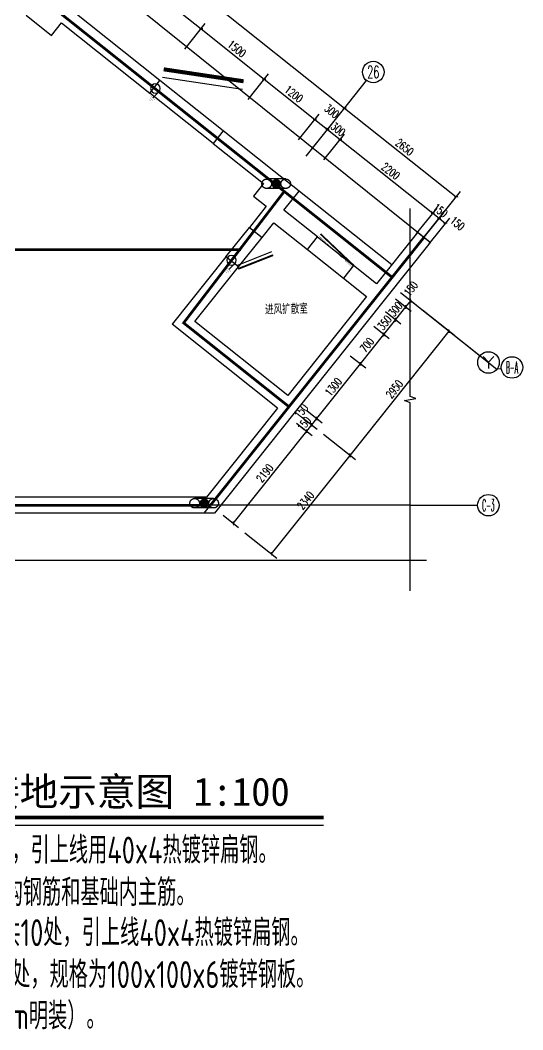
# Model space of a CAD drawing. Extents: x 1680526 to 2359975, y 920307 to 3738831.
# Drawn here: x 1829993 to 1839323, y 949937 to 968698 of the extents above; entities that cross this region are included whole.
import ezdxf
from ezdxf.enums import TextEntityAlignment as Align

# ---------------------------------------------------------------- set-up
doc = ezdxf.new("R2010")
doc.units = 0
doc.header["$LTSCALE"] = 1000
doc.linetypes.add('DASH', pattern=[0.35, 0.25, -0.1])
for name, color, linetype in [('A-COLUMN', 2, 'Continuous'), ('AXIS', 3, 'Continuous'), ('AXIS_TEXT', 7, 'Continuous'), ('C-人防处理文字', 84, 'Continuous'), ('DIM_SYMB', 3, 'Continuous'), ('DOTE', 1, 'Continuous'), ('PUB_DIM', 3, 'Continuous'), ('RF-M', 4, 'Continuous'), ('RF-QT', 5, 'Continuous'), ('TEL_TEXT', 7, 'Continuous'), ('WIRE-接地', 30, 'Ground'), ('桥架', 4, 'DASH')]:
    doc.layers.add(name, color=color, linetype=linetype)
doc.layers.add('RF-WZ', color=110, linetype='Continuous', lineweight=0)
doc.styles.add('8B2_02', font='tssdeng.shx', dxfattribs={"width": 0.7, "bigfont": 'TSSDCHN.shx'})
doc.styles.add('_TCH_AXIS', font='COMPLEX', dxfattribs={"bigfont": 'GBCBIG'})
doc.styles.add('_TCH_DIM_T3', font='SIMPLEX', dxfattribs={"width": 0.705882, "bigfont": 'GBCBIG'})
doc.styles.add('COMPLEX', font='COMPLEX')
doc.styles.add('TG_LINETYPE', font='TSSDENG', dxfattribs={"width": 0.8, "height": 3, "bigfont": 'TSSDCHN'})
doc.styles.add('电气', font='tssdeng.shx', dxfattribs={"width": 0.8, "bigfont": 'tssdchn.shx'})
doc.styles.add('黑体', font='simhei.ttf', dxfattribs={"height": 10})
doc.linetypes.add('Ground', pattern='A,0.75,-0.125,[135,sr.shx,S=0.1,R=0,X=-0.15,Y=0],0.125,-0.125', length=1.125)
doc.linetypes.add('TG_接地', pattern='A,0.75,0,["/",TG_LINETYPE,S=0.05,R=-8.594367,X=-0.1,Y=-0.045],0.65,-0.13,0.13,-0.13', length=2)
doc.dimstyles.new('_TCH_ARCH&&50', dxfattribs={"dimtxt": 148.75, "dimasz": 50, "dimexe": 125, "dimexo": 150, "dimgap": 50, "dimtad": 1, "dimdec": 0, "dimzin": 0, "dimdsep": 46, "dimtxsty": '_TCH_DIM_T3', "dimblk": 'ARCHTICK', "dimcen": 0.09, "dimclrt": 7, "dimazin": 2, "dimtfac": 1, "dimtdec": 0, "dimtix": 1, "dimtmove": 2, "dimatfit": 3, "dimfxl": 0, "dimtolj": 1, "dimtzin": 0, "dimarcsym": 0})

# ---------------------------------------------------------------- blocks, each defined once
blk = doc.blocks.new('321')
at = {"color": 2}
blk.add_line((48, -172), (-62, -62), dxfattribs=at)
blk.add_lwpolyline([(62, 62, 0, 0, 0), (338, 338, 44.1, 0, 0), (456, 456, 0, 0, 0)], format="xyseb", dxfattribs=at)
at = {"color": 2, "const_width": 4.41}
for points in [[(89, -131), (6, -214)], [(100, -170), (45, -224)], [(111, -209), (85, -235)]]:
    blk.add_lwpolyline(points, dxfattribs=at)
at = {"color": 2}
blk.add_circle((0, 0), 88.2, dxfattribs=at)
blk = doc.blocks.new('dzjc')
at = {"layer": '桥架', "color": 2, "ltscale": 3}
for p, q in [((140, 140), (-140, 140)), ((140, 0), (-140, 0)), ((3, 69), (-47, 20))]:
    blk.add_line(p, q, dxfattribs=at)
blk.add_lwpolyline([(28, 94, 0, 0, 0), (246, 313, 35, 0, 0), (340, 406, 0, 0, 0)], format="xyseb", dxfattribs=at)
at = {"layer": '桥架', "color": 2, "ltscale": 3, "const_width": 70}
blk.add_lwpolyline([(-22, 44, 1), (28, 94, 1)], format="xyb", close=True, dxfattribs=at)
at = {"layer": '桥架', "color": 2, "ltscale": 3}
for centre in [(-140, 70), (140, 70)]:
    blk.add_circle(centre, 70, dxfattribs=at)
blk = doc.blocks.new('_ArchTick')
at = {"color": 0, "linetype": 'ByBlock', "const_width": 0.4}
blk.add_lwpolyline([(-0.5, -0.5), (0.5, 0.5)], dxfattribs=at)
blk = doc.blocks.new('*D106')
at = {"layer": 'Defpoints', "color": 0}
for p in [(1835006, 961305), (1835312, 961061), (1833642, 959592)]:
    blk.add_point(p, dxfattribs=at)
at = {"layer": 'PUB_DIM', "color": 0, "lineweight": -2}
for p, q in [((1835124, 961211), (1835410, 960983)), ((1833948, 959348), (1835312, 961061)), ((1833759, 959498), (1834046, 959270))]:
    blk.add_line(p, q, dxfattribs=at)
at = {"layer": 'PUB_DIM', "color": 0, "lineweight": -2, "xscale": 50, "yscale": 50, "zscale": 50}
for p, rotation in [((1835312, 961061), 51.46741297565662), ((1833948, 959348), 231.4674129756566)]:
    blk.add_blockref('_ArchTick', p, dxfattribs=dict(at, rotation=rotation))
at = {"layer": 'PUB_DIM', "color": 7, "insert": (1834533, 960282), "char_height": 148.8, "attachment_point": 5, "rotation": 51.4674, "style": '_TCH_DIM_T3'}
blk.add_mtext('\\A1;2190', dxfattribs=at)
blk = doc.blocks.new('*D107')
at = {"layer": 'Defpoints', "color": 0}
for p in [(1835006, 961305), (1835100, 961422), (1835406, 961178)]:
    blk.add_point(p, dxfattribs=at)
at = {"layer": 'PUB_DIM', "color": 0, "lineweight": -2}
for p, q in [((1835217, 961329), (1835504, 961100)), ((1835124, 961211), (1835410, 960983)), ((1835312, 961061), (1835406, 961178)), ((1835406, 961178), (1835437, 961217)), ((1835312, 961061), (1835281, 961022))]:
    blk.add_line(p, q, dxfattribs=at)
at = {"layer": 'PUB_DIM', "color": 0, "lineweight": -2, "xscale": 50, "yscale": 50, "zscale": 50}
for p, rotation in [((1835312, 961061), 51.46741297566647), ((1835406, 961178), 231.4674129756665)]:
    blk.add_blockref('_ArchTick', p, dxfattribs=dict(at, rotation=rotation))
at = {"layer": 'PUB_DIM', "color": 7, "insert": (1835262, 961197), "char_height": 148.8, "attachment_point": 5, "rotation": 51.4674, "style": '_TCH_DIM_T3'}
blk.add_mtext('\\A1;150', dxfattribs=at)
blk = doc.blocks.new('*D108')
at = {"layer": 'Defpoints', "color": 0}
for p in [(1835193, 961539), (1835100, 961422), (1835499, 961296)]:
    blk.add_point(p, dxfattribs=at)
at = {"layer": 'PUB_DIM', "color": 0, "lineweight": -2}
for p, q in [((1835217, 961329), (1835504, 961100)), ((1835311, 961446), (1835597, 961218)), ((1835406, 961178), (1835499, 961296))]:
    blk.add_line(p, q, dxfattribs=at)
at = {"layer": 'PUB_DIM', "color": 0, "lineweight": -2, "xscale": 50, "yscale": 50, "zscale": 50}
for p, rotation in [((1835499, 961296), 51.46741297570962), ((1835406, 961178), 231.4674129757096)]:
    blk.add_blockref('_ArchTick', p, dxfattribs=dict(at, rotation=rotation))
at = {"layer": 'PUB_DIM', "color": 7, "insert": (1835208, 961432), "char_height": 148.8, "attachment_point": 5, "rotation": 51.4674, "style": '_TCH_DIM_T3'}
blk.add_mtext('\\A1;150', dxfattribs=at)
blk = doc.blocks.new('*D109')
at = {"layer": 'Defpoints', "color": 0}
for p in [(1836003, 962556), (1836309, 962313), (1835193, 961539)]:
    blk.add_point(p, dxfattribs=at)
at = {"layer": 'PUB_DIM', "color": 0, "lineweight": -2}
for p, q in [((1836120, 962463), (1836407, 962235)), ((1835499, 961296), (1836309, 962313)), ((1835311, 961446), (1835597, 961218))]:
    blk.add_line(p, q, dxfattribs=at)
at = {"layer": 'PUB_DIM', "color": 0, "lineweight": -2, "xscale": 50, "yscale": 50, "zscale": 50}
for p, rotation in [((1836309, 962313), 51.46741297565494), ((1835499, 961296), 231.4674129756549)]:
    blk.add_blockref('_ArchTick', p, dxfattribs=dict(at, rotation=rotation))
at = {"layer": 'PUB_DIM', "color": 7, "insert": (1835807, 961882), "char_height": 148.8, "attachment_point": 5, "rotation": 51.4674, "style": '_TCH_DIM_T3'}
blk.add_mtext('\\A1;1300', dxfattribs=at)
blk = doc.blocks.new('*D110')
at = {"layer": 'Defpoints', "color": 0}
for p in [(1836439, 963104), (1836745, 962860), (1836003, 962556)]:
    blk.add_point(p, dxfattribs=at)
at = {"layer": 'PUB_DIM', "color": 0, "lineweight": -2}
for p, q in [((1836556, 963010), (1836843, 962782)), ((1836309, 962313), (1836745, 962860)), ((1836120, 962463), (1836407, 962235))]:
    blk.add_line(p, q, dxfattribs=at)
at = {"layer": 'PUB_DIM', "color": 0, "lineweight": -2, "xscale": 50, "yscale": 50, "zscale": 50}
for p, rotation in [((1836745, 962860), 51.46741297565725), ((1836309, 962313), 231.4674129756572)]:
    blk.add_blockref('_ArchTick', p, dxfattribs=dict(at, rotation=rotation))
at = {"layer": 'PUB_DIM', "color": 7, "insert": (1836430, 962664), "char_height": 148.8, "attachment_point": 5, "rotation": 51.4674, "style": '_TCH_DIM_T3'}
blk.add_mtext('\\A1;700', dxfattribs=at)
blk = doc.blocks.new('*D111')
at = {"layer": 'Defpoints', "color": 0}
for p in [(1836657, 963378), (1836439, 963104), (1836963, 963134)]:
    blk.add_point(p, dxfattribs=at)
at = {"layer": 'PUB_DIM', "color": 0, "lineweight": -2}
for p, q in [((1836775, 963284), (1837061, 963056)), ((1836963, 963134), (1836994, 963173)), ((1836556, 963010), (1836843, 962782)), ((1836745, 962860), (1836963, 963134)), ((1836745, 962860), (1836714, 962821))]:
    blk.add_line(p, q, dxfattribs=at)
at = {"layer": 'PUB_DIM', "color": 0, "lineweight": -2, "xscale": 50, "yscale": 50, "zscale": 50}
for p, rotation in [((1836963, 963134), 231.4674129756658), ((1836745, 962860), 51.46741297566582)]:
    blk.add_blockref('_ArchTick', p, dxfattribs=dict(at, rotation=rotation))
at = {"layer": 'PUB_DIM', "color": 7, "insert": (1836757, 963075), "char_height": 148.8, "attachment_point": 5, "rotation": 51.4674, "style": '_TCH_DIM_T3'}
blk.add_mtext('\\A1;350', dxfattribs=at)
blk = doc.blocks.new('*D112')
at = {"layer": 'Defpoints', "color": 0}
for p in [(1836844, 963612), (1836657, 963378), (1837150, 963369)]:
    blk.add_point(p, dxfattribs=at)
at = {"layer": 'PUB_DIM', "color": 0, "lineweight": -2}
for p, q in [((1836961, 963519), (1837248, 963291)), ((1836963, 963134), (1837150, 963369)), ((1837150, 963369), (1837181, 963408)), ((1836775, 963284), (1837061, 963056)), ((1836963, 963134), (1836932, 963095))]:
    blk.add_line(p, q, dxfattribs=at)
at = {"layer": 'PUB_DIM', "color": 0, "lineweight": -2, "xscale": 50, "yscale": 50, "zscale": 50}
for p, rotation in [((1837150, 963369), 231.4674129756423), ((1836963, 963134), 51.46741297564224)]:
    blk.add_blockref('_ArchTick', p, dxfattribs=dict(at, rotation=rotation))
at = {"layer": 'PUB_DIM', "color": 7, "insert": (1836959, 963329), "char_height": 148.8, "attachment_point": 5, "rotation": 51.4674, "style": '_TCH_DIM_T3'}
blk.add_mtext('\\A1;300', dxfattribs=at)
blk = doc.blocks.new('*D113')
at = {"layer": 'Defpoints', "color": 0}
for p in [(1836938, 963730), (1836844, 963612), (1837243, 963486)]:
    blk.add_point(p, dxfattribs=at)
at = {"layer": 'PUB_DIM', "color": 0, "lineweight": -2}
for p, q in [((1837055, 963636), (1837341, 963408)), ((1836961, 963519), (1837248, 963291)), ((1837150, 963369), (1837243, 963486))]:
    blk.add_line(p, q, dxfattribs=at)
at = {"layer": 'PUB_DIM', "color": 0, "lineweight": -2, "xscale": 50, "yscale": 50, "zscale": 50}
for p, rotation in [((1837243, 963486), 51.46741297565554), ((1837150, 963369), 231.4674129756555)]:
    blk.add_blockref('_ArchTick', p, dxfattribs=dict(at, rotation=rotation))
at = {"layer": 'PUB_DIM', "color": 7, "insert": (1837245, 963709), "char_height": 148.8, "attachment_point": 5, "rotation": 51.4674, "style": '_TCH_DIM_T3'}
blk.add_mtext('\\A1;150', dxfattribs=at)
blk = doc.blocks.new('*D114')
at = {"layer": 'Defpoints', "color": 0}
for p in [(1835505, 961099), (1836117, 960612), (1834048, 959269)]:
    blk.add_point(p, dxfattribs=at)
at = {"layer": 'PUB_DIM', "color": 0, "lineweight": -2}
for p, q in [((1835623, 961006), (1836215, 960534)), ((1834660, 958781), (1836117, 960612)), ((1834165, 959175), (1834757, 958704))]:
    blk.add_line(p, q, dxfattribs=at)
at = {"layer": 'PUB_DIM', "color": 0, "lineweight": -2, "xscale": 50, "yscale": 50, "zscale": 50}
for p, rotation in [((1836117, 960612), 51.46741297565591), ((1834660, 958781), 231.4674129756559)]:
    blk.add_blockref('_ArchTick', p, dxfattribs=dict(at, rotation=rotation))
at = {"layer": 'PUB_DIM', "color": 7, "insert": (1835291, 959774), "char_height": 148.8, "attachment_point": 5, "rotation": 51.4674, "style": '_TCH_DIM_T3'}
blk.add_mtext('\\A1;2340', dxfattribs=at)
blk = doc.blocks.new('*D115')
at = {"layer": 'Defpoints', "color": 0}
for p in [(1837343, 963407), (1837955, 962919), (1835505, 961099)]:
    blk.add_point(p, dxfattribs=at)
at = {"layer": 'PUB_DIM', "color": 0, "lineweight": -2}
for p, q in [((1837460, 963313), (1838053, 962842)), ((1836117, 960612), (1837955, 962919)), ((1835623, 961006), (1836215, 960534))]:
    blk.add_line(p, q, dxfattribs=at)
at = {"layer": 'PUB_DIM', "color": 0, "lineweight": -2, "xscale": 50, "yscale": 50, "zscale": 50}
for p, rotation in [((1837955, 962919), 51.46741297565853), ((1836117, 960612), 231.4674129756586)]:
    blk.add_blockref('_ArchTick', p, dxfattribs=dict(at, rotation=rotation))
at = {"layer": 'PUB_DIM', "color": 7, "insert": (1836939, 961843), "char_height": 148.8, "attachment_point": 5, "rotation": 51.4674, "style": '_TCH_DIM_T3'}
blk.add_mtext('\\A1;2950', dxfattribs=at)
blk = doc.blocks.new('*D124')
at = {"layer": 'Defpoints', "color": 0}
for p in [(1837888, 964923), (1837376, 964521), (1837493, 964427)]:
    blk.add_point(p, dxfattribs=at)
at = {"layer": 'PUB_DIM', "color": 0, "lineweight": -2}
for p, q in [((1837469, 964638), (1837849, 965115)), ((1837587, 964545), (1837966, 965021)), ((1837771, 965017), (1837888, 964923))]:
    blk.add_line(p, q, dxfattribs=at)
at = {"layer": 'PUB_DIM', "color": 0, "lineweight": -2, "xscale": 50, "yscale": 50, "zscale": 50}
for p, rotation in [((1837771, 965017), 141.4674129756975), ((1837888, 964923), 321.4674129756975)]:
    blk.add_blockref('_ArchTick', p, dxfattribs=dict(at, rotation=rotation))
at = {"layer": 'PUB_DIM', "color": 7, "insert": (1838111, 964922), "char_height": 148.8, "attachment_point": 5, "rotation": 321.4674, "style": '_TCH_DIM_T3'}
blk.add_mtext('\\A1;150', dxfattribs=at)
blk = doc.blocks.new('*D125')
at = {"layer": 'Defpoints', "color": 0}
for p in [(1837771, 965017), (1837259, 964614), (1837376, 964521)]:
    blk.add_point(p, dxfattribs=at)
at = {"layer": 'PUB_DIM', "color": 0, "lineweight": -2}
for p, q in [((1837352, 964732), (1837731, 965208)), ((1837469, 964638), (1837849, 965115)), ((1837653, 965110), (1837614, 965141)), ((1837653, 965110), (1837771, 965017)), ((1837771, 965017), (1837810, 964986))]:
    blk.add_line(p, q, dxfattribs=at)
at = {"layer": 'PUB_DIM', "color": 0, "lineweight": -2, "xscale": 50, "yscale": 50, "zscale": 50}
for p, rotation in [((1837653, 965110), 321.467412975651), ((1837771, 965017), 141.467412975651)]:
    blk.add_blockref('_ArchTick', p, dxfattribs=dict(at, rotation=rotation))
at = {"layer": 'PUB_DIM', "color": 7, "insert": (1837790, 965161), "char_height": 148.8, "attachment_point": 5, "rotation": 321.4674, "style": '_TCH_DIM_T3'}
blk.add_mtext('\\A1;150', dxfattribs=at)
blk = doc.blocks.new('*D126')
at = {"layer": 'Defpoints', "color": 0}
for p in [(1835538, 965985), (1837653, 965110), (1837259, 964614)]:
    blk.add_point(p, dxfattribs=at)
at = {"layer": 'PUB_DIM', "color": 0, "lineweight": -2}
for p, q in [((1835631, 966102), (1836010, 966579)), ((1835932, 966481), (1837653, 965110)), ((1837352, 964732), (1837731, 965208))]:
    blk.add_line(p, q, dxfattribs=at)
at = {"layer": 'PUB_DIM', "color": 0, "lineweight": -2, "xscale": 50, "yscale": 50, "zscale": 50}
for p, rotation in [((1835932, 966481), 141.4674129756808), ((1837653, 965110), 321.4674129756808)]:
    blk.add_blockref('_ArchTick', p, dxfattribs=dict(at, rotation=rotation))
at = {"layer": 'PUB_DIM', "color": 7, "insert": (1836870, 965893), "char_height": 148.8, "attachment_point": 5, "rotation": 321.4674, "style": '_TCH_DIM_T3'}
blk.add_mtext('\\A1;2200', dxfattribs=at)
blk = doc.blocks.new('*D127')
at = {"layer": 'Defpoints', "color": 0}
for p in [(1835932, 966481), (1835303, 966172), (1835538, 965985)]:
    blk.add_point(p, dxfattribs=at)
at = {"layer": 'PUB_DIM', "color": 0, "lineweight": -2}
for p, q in [((1835396, 966289), (1835776, 966765)), ((1835631, 966102), (1836010, 966579)), ((1835698, 966668), (1835659, 966699)), ((1835698, 966668), (1835932, 966481)), ((1835932, 966481), (1835972, 966450))]:
    blk.add_line(p, q, dxfattribs=at)
at = {"layer": 'PUB_DIM', "color": 0, "lineweight": -2, "xscale": 50, "yscale": 50, "zscale": 50}
for p, rotation in [((1835698, 966668), 321.4674129756898), ((1835932, 966481), 141.4674129756898)]:
    blk.add_blockref('_ArchTick', p, dxfattribs=dict(at, rotation=rotation))
at = {"layer": 'PUB_DIM', "color": 7, "insert": (1835893, 966671), "char_height": 148.8, "attachment_point": 5, "rotation": 321.4674, "style": '_TCH_DIM_T3'}
blk.add_mtext('\\A1;300', dxfattribs=at)
blk = doc.blocks.new('*D128')
at = {"layer": 'Defpoints', "color": 0}
for p in [(1835698, 966668), (1835068, 966359), (1835303, 966172)]:
    blk.add_point(p, dxfattribs=at)
at = {"layer": 'PUB_DIM', "color": 0, "lineweight": -2}
for p, q in [((1835162, 966476), (1835541, 966952)), ((1835396, 966289), (1835776, 966765)), ((1835463, 966855), (1835698, 966668))]:
    blk.add_line(p, q, dxfattribs=at)
at = {"layer": 'PUB_DIM', "color": 0, "lineweight": -2, "xscale": 50, "yscale": 50, "zscale": 50}
for p, rotation in [((1835463, 966855), 141.4674129756753), ((1835698, 966668), 321.4674129756753)]:
    blk.add_blockref('_ArchTick', p, dxfattribs=dict(at, rotation=rotation))
at = {"layer": 'PUB_DIM', "color": 7, "insert": (1835775, 967006), "char_height": 148.8, "attachment_point": 5, "rotation": 321.4674, "style": '_TCH_DIM_T3'}
blk.add_mtext('\\A1;300', dxfattribs=at)
blk = doc.blocks.new('*D129')
at = {"layer": 'Defpoints', "color": 0}
for p in [(1834130, 967106), (1835463, 966855), (1835068, 966359)]:
    blk.add_point(p, dxfattribs=at)
at = {"layer": 'PUB_DIM', "color": 0, "lineweight": -2}
for p, q in [((1834223, 967224), (1834602, 967700)), ((1834524, 967602), (1835463, 966855)), ((1835162, 966476), (1835541, 966952))]:
    blk.add_line(p, q, dxfattribs=at)
at = {"layer": 'PUB_DIM', "color": 0, "lineweight": -2, "xscale": 50, "yscale": 50, "zscale": 50}
for p, rotation in [((1834524, 967602), 141.4674129756875), ((1835463, 966855), 321.4674129756875)]:
    blk.add_blockref('_ArchTick', p, dxfattribs=dict(at, rotation=rotation))
at = {"layer": 'PUB_DIM', "color": 7, "insert": (1835071, 967326), "char_height": 148.8, "attachment_point": 5, "rotation": 321.4674, "style": '_TCH_DIM_T3'}
blk.add_mtext('\\A1;1200', dxfattribs=at)
blk = doc.blocks.new('*D130')
at = {"layer": 'Defpoints', "color": 0}
for p in [(1832956, 968041), (1834524, 967602), (1834130, 967106)]:
    blk.add_point(p, dxfattribs=at)
at = {"layer": 'PUB_DIM', "color": 0, "lineweight": -2}
for p, q in [((1833050, 968158), (1833429, 968634)), ((1833351, 968537), (1834524, 967602)), ((1834223, 967224), (1834602, 967700))]:
    blk.add_line(p, q, dxfattribs=at)
at = {"layer": 'PUB_DIM', "color": 0, "lineweight": -2, "xscale": 50, "yscale": 50, "zscale": 50}
for p, rotation in [((1833351, 968537), 141.4674129756768), ((1834524, 967602), 321.4674129756768)]:
    blk.add_blockref('_ArchTick', p, dxfattribs=dict(at, rotation=rotation))
at = {"layer": 'PUB_DIM', "color": 7, "insert": (1834015, 968167), "char_height": 148.8, "attachment_point": 5, "rotation": 321.4674, "style": '_TCH_DIM_T3'}
blk.add_mtext('\\A1;1500', dxfattribs=at)
blk = doc.blocks.new('*D131')
at = {"layer": 'Defpoints', "color": 0}
for p in [(1831313, 969349), (1833351, 968537), (1832956, 968041)]:
    blk.add_point(p, dxfattribs=at)
at = {"layer": 'PUB_DIM', "color": 0, "lineweight": -2}
for p, q in [((1831407, 969466), (1831786, 969943)), ((1831708, 969845), (1833351, 968537)), ((1833050, 968158), (1833429, 968634))]:
    blk.add_line(p, q, dxfattribs=at)
at = {"layer": 'PUB_DIM', "color": 0, "lineweight": -2, "xscale": 50, "yscale": 50, "zscale": 50}
for p, rotation in [((1831708, 969845), 141.467412975683), ((1833351, 968537), 321.467412975683)]:
    blk.add_blockref('_ArchTick', p, dxfattribs=dict(at, rotation=rotation))
at = {"layer": 'PUB_DIM', "color": 7, "insert": (1832607, 969288), "char_height": 148.8, "attachment_point": 5, "rotation": 321.4674, "style": '_TCH_DIM_T3'}
blk.add_mtext('\\A1;2100', dxfattribs=at)
blk = doc.blocks.new('*D141')
at = {"layer": 'Defpoints', "color": 0}
for p in [(1835209, 966054), (1838088, 965415), (1837282, 964404)]:
    blk.add_point(p, dxfattribs=at)
at = {"layer": 'PUB_DIM', "color": 0, "lineweight": -2}
for p, q in [((1835303, 966172), (1836093, 967164)), ((1836015, 967066), (1838088, 965415)), ((1837376, 964521), (1838166, 965513))]:
    blk.add_line(p, q, dxfattribs=at)
at = {"layer": 'PUB_DIM', "color": 0, "lineweight": -2, "xscale": 50, "yscale": 50, "zscale": 50}
for p, rotation in [((1836015, 967066), 141.4674129756808), ((1838088, 965415), 321.4674129756808)]:
    blk.add_blockref('_ArchTick', p, dxfattribs=dict(at, rotation=rotation))
at = {"layer": 'PUB_DIM', "color": 7, "insert": (1837129, 966338), "char_height": 148.8, "attachment_point": 5, "rotation": 321.4674, "style": '_TCH_DIM_T3'}
blk.add_mtext('\\A1;2650', dxfattribs=at)
blk = doc.blocks.new('*D142')
at = {"layer": 'Defpoints', "color": 0}
for p in [(1827348, 972315), (1836015, 967066), (1835209, 966054)]:
    blk.add_point(p, dxfattribs=at)
at = {"layer": 'PUB_DIM', "color": 0, "lineweight": -2}
for p, q in [((1827441, 972433), (1828231, 973424)), ((1828153, 973326), (1836015, 967066)), ((1835303, 966172), (1836093, 967164))]:
    blk.add_line(p, q, dxfattribs=at)
at = {"layer": 'PUB_DIM', "color": 0, "lineweight": -2, "xscale": 50, "yscale": 50, "zscale": 50}
for p, rotation in [((1828153, 973326), 141.4674129756817), ((1836015, 967066), 321.4674129756817)]:
    blk.add_blockref('_ArchTick', p, dxfattribs=dict(at, rotation=rotation))
at = {"layer": 'PUB_DIM', "color": 7, "insert": (1832161, 970293), "char_height": 148.8, "attachment_point": 5, "rotation": 321.4674, "style": '_TCH_DIM_T3'}
blk.add_mtext('\\A1;10050', dxfattribs=at)
blk = doc.blocks.new('$DorLib2D$00000191')
at = {"color": 0}
blk.add_line((-0.5, 0.15), (0.366, 0.65), dxfattribs=at)
at = {"color": 0, "const_width": 0.05}
blk.add_lwpolyline([(-0.55, 0.237), (0.316, 0.737)], dxfattribs=at)
blk = doc.blocks.new('$DorLib2D$00000251')
at = {"color": 0}
for points, const_width in [([(-0.505, 0.178), (0.492, 0.265)], 0.0375), ([(-0.5, 0.125), (-0.289, 0.145)], 0.00625), ([(-0.209, 0.15), (-0.002, 0.169)], 0.00625), ([(0.055, 0.174), (0.246, 0.191)], 0.00625), ([(0.292, 0.194), (0.496, 0.212)], 0.00625)]:
    blk.add_lwpolyline(points, dxfattribs=dict(at, const_width=const_width))
blk = doc.blocks.new('_AXISO')
blk.add_circle((0, 0), 0.5)
at = {"layer": 'AXIS_TEXT', "style": 'COMPLEX', "width": 1.041667}
blk.add_attdef('A', text='', height=0.56, dxfattribs=at).set_placement((-0.25, -0.28), (0.25, -0.28), align=Align.FIT)

msp = doc.modelspace()

# ---------------------------------------------------------------- linework, layer by layer
at = {"layer": 'A-COLUMN'}
for p, q in [((1830101.5, 968790.2), (1830570.8, 968416.4)), ((1830570.8, 968416.4), (1830757.7, 968651.1)), ((1835168.8, 965521.7), (1834699.4, 965895.5)), ((1834512.5, 965660.8), (1834325.6, 965426.2)), ((1834325.6, 965426.2), (1834560.3, 965239.3)), ((1834888.4, 965169.7), (1835168.8, 965521.7))]:
    msp.add_line(p, q, dxfattribs=at)
at = {"layer": 'AXIS'}
for p, q in [((1836092.7, 967163.5), (1836422.4, 967577.5)), ((1837233.7, 963493.8), (1838841.8, 962213.2)), ((1837233.7, 963493.8), (1838528.9, 962462.4)), ((1838924.1, 962222.5), (1838841.8, 962213.2)), ((1837233.7, 959685.1), (1838483.7, 959685.1))]:
    msp.add_line(p, q, dxfattribs=at)
at = {"layer": 'DIM_SYMB'}
for points in [[(1837603.5, 964565.9), (1831787, 969246.9), (1831691.4, 969189), (1831794.2, 969375.9), (1831699.3, 969317.4), (1825882.9, 973998.4)], [(1837233.7, 958096.1), (1837233.7, 961590.1), (1837128.7, 961628.3), (1837338.7, 961665.3), (1837233.7, 961702.6), (1837233.7, 965196.6)], [(1837533.7, 958660.8), (1829019, 958660.8), (1828980.8, 958555.8), (1828943.7, 958765.8), (1828906.5, 958660.8), (1820391.7, 958660.8)], [(1824245.1, 953740.4), (1835623.5, 953740.4)]]:
    msp.add_lwpolyline(points, dxfattribs=at)
at = {"layer": 'DIM_SYMB', "const_width": 70}
msp.add_lwpolyline([(1824245.1, 953880.4), (1835623.5, 953880.4)], dxfattribs=at)
at = {"layer": 'DOTE'}
for p, q in [((1833405.4, 959535.1), (1837233.7, 964342.4)), ((1837233.7, 959685.1), (1820691.7, 959685.1))]:
    msp.add_line(p, q, dxfattribs=at)
at = {"layer": 'RF-M'}
for p, q in [((1833760.7, 966643.1), (1832587.3, 967577.5)), ((1833573.8, 966408.4), (1832400.4, 967342.8)), ((1833812.8, 964300.6), (1834248.8, 964848.2)), ((1834047.4, 964113.7), (1834483.5, 964661.3)), ((1835514.3, 964671.3), (1836179.2, 964141.8)), ((1835327.4, 964436.6), (1835992.3, 963907.1))]:
    msp.add_line(p, q, dxfattribs=at)
msp.add_lwpolyline([(1836889.7, 964151.2), (1835051.4, 965615.2)], dxfattribs=at)
at = {"layer": 'RF-QT'}
for p, q in [((1832587.3, 967577.5), (1830944.6, 968885.7)), ((1830757.7, 968651.1), (1832400.4, 967342.8)), ((1832400.4, 967342.8), (1832587.3, 967577.5)), ((1833760.7, 966643.1), (1833573.8, 966408.4)), ((1834699.4, 965895.5), (1833760.7, 966643.1)), ((1833573.8, 966408.4), (1834512.5, 965660.8)), ((1834560.3, 965239.3), (1834248.8, 964848.2)), ((1835514.3, 964671.3), (1834888.4, 965169.7)), ((1834248.8, 964848.2), (1834483.5, 964661.3)), ((1834483.5, 964661.3), (1834701.5, 964935.1)), ((1834701.5, 964935.1), (1835327.4, 964436.6)), ((1835327.4, 964436.6), (1835514.3, 964671.3)), ((1837369.3, 964753.4), (1836609.4, 963799.2)), ((1837603.9, 964566.5), (1837369.3, 964753.4)), ((1837603.9, 964566.5), (1836750.6, 963495)), ((1833812.8, 964300.6), (1832816, 963049)), ((1834047.4, 964113.7), (1833812.8, 964300.6)), ((1833237.6, 963096.8), (1834047.4, 964113.7)), ((1836179.2, 964141.8), (1835992.3, 963907.1)), ((1836609.4, 963799.2), (1836179.2, 964141.8)), ((1835992.3, 963907.1), (1836422.5, 963564.5)), ((1836422.5, 963564.5), (1834958.6, 961726.2)), ((1836750.6, 963495), (1835099.8, 961422)), ((1834771.7, 961491.6), (1832816, 963049)), ((1834958.6, 961726.2), (1833237.6, 963096.8)), ((1834771.7, 961491.6), (1833452.5, 959835.1)), ((1835099.8, 961422), (1833597.1, 959535.1)), ((1833452.5, 959835.1), (1825205.1, 959835.1)), ((1833597.1, 959535.1), (1825205.1, 959535.1))]:
    msp.add_line(p, q, dxfattribs=at)
at = {"layer": 'WIRE-接地', "linetype": 'TG_接地', "const_width": 50}
for points in [[(1836897.8, 963920.6), (1825085.8, 973327.3), (1821055.1, 968300.5), (1821055.1, 959685.1), (1833524.8, 959685.1)], [(1834894.6, 965515.9), (1833026.8, 963072.9), (1834982.4, 961515.5)], [(1833524.8, 959685.1), (1837486.6, 964660)], [(1825086.1, 964435.1), (1834089.6, 964435.1)]]:
    msp.add_lwpolyline(points, dxfattribs=at)

# ---------------------------------------------------------------- block references
at = {"color": 3, "xscale": 1.260000005364418, "yscale": 1.260000005364418, "zscale": 1.260000005364418}
for p in [(1834744.9, 965570.5), (1833407.9, 959634.2)]:
    msp.add_blockref('dzjc', p, dxfattribs=at)
at = {"layer": 'AXIS'}
ref = msp.add_blockref('_AXISO', (1836547, 967733.9), dxfattribs=dict(at, xscale=400, yscale=400, zscale=400))
ref.add_attrib('A', '26', dxfattribs={"layer": 'AXIS_TEXT', "height": 226.27, "style": '_TCH_AXIS', "width": 0.617647}).set_placement((1836433.8, 967620.8), (1836660.1, 967620.8), align=Align.FIT)
ref = msp.add_blockref('_AXISO', (1838685.3, 962337.8), dxfattribs=dict(at, xscale=400, yscale=400, zscale=400))
ref.add_attrib('A', 'Y', dxfattribs={"layer": 'AXIS_TEXT', "height": 226.3, "style": '_TCH_AXIS', "width": 1.105263}).set_placement((1838572.2, 962224.7), (1838798.4, 962224.7), align=Align.FIT)
ref = msp.add_blockref('_AXISO', (1839122.8, 962245.1), dxfattribs=dict(at, xscale=400, yscale=400, zscale=400))
ref.add_attrib('A', 'B-A', dxfattribs={"layer": 'AXIS_TEXT', "height": 226.27, "style": '_TCH_AXIS', "width": 0.318182}).set_placement((1839009.7, 962131.9), (1839235.9, 962131.9), align=Align.FIT)
ref = msp.add_blockref('_AXISO', (1838683.7, 959685.1), dxfattribs=dict(at, xscale=400, yscale=400, zscale=400))
ref.add_attrib('A', 'C-3', dxfattribs={"layer": 'AXIS_TEXT', "height": 226.27, "style": '_TCH_AXIS', "width": 0.344262}).set_placement((1838570.6, 959572), (1838796.9, 959572), align=Align.FIT)
at = {"layer": 'C-人防处理文字', "color": 3, "xscale": -1}
for p in [(1832502.7, 967428.4), (1833914, 964235.9)]:
    msp.add_blockref('321', p, dxfattribs=at)
at = {"layer": 'RF-M', "zscale": 300}
for name, p, xscale, yscale, rotation in [('$DorLib2D$00000191', (1833080.6, 966993), -1500, -1500, 141.4674129756602), ('$DorLib2D$00000251', (1835753.3, 964289.2), -850, 850, 321.4674129824811)]:
    msp.add_blockref(name, p, dxfattribs=dict(at, xscale=xscale, yscale=yscale, rotation=rotation))
at = {"layer": 'RF-M', "lineweight": 15, "xscale": 700, "yscale": -700, "zscale": 300, "rotation": 51.46741297853581}
msp.add_blockref('$DorLib2D$00000191', (1834148.1, 964480.9), dxfattribs=at)

# ---------------------------------------------------------------- texts
at = {"layer": 'DIM_SYMB', "color": 7, "style": '黑体'}
msp.add_text('柴油电站布置及接地示意图 1:100', height=525.738, dxfattribs=at).set_placement((1824245.1, 954100.2))
at = {"layer": 'RF-WZ', "style": '8B2_02', "width": 0.7}
msp.add_text('进风扩散室', height=175, rotation=1.46741, dxfattribs=at).set_placement((1834538.9, 963228))
at = {"layer": 'TEL_TEXT', "color": 0, "style": '电气', "width": 0.75}
for s, p in [('配电箱接地引上点，共1处，引上线用40x4热镀锌扁钢。', (1825729.8, 953026.5, 503768.1)), ('接地连接线，利用底板结构钢筋和基础内主筋。', (1825766.5, 952239.3, 503768.1)), ('防护密闭门接地引上线，共10处，引上线40x4热镀锌扁钢。', (1825722.9, 951492.4, 503768.1)), ('接地电阻测试引上点，共5处，规格为100x100x6镀锌钢板。', (1825646.1, 950713.9, 503768.1)), ('等电位联结箱（距地高0.3m明装）。', (1825653.1, 949947.1, 503768.1))]:
    msp.add_text(s, height=500, rotation=360, dxfattribs=at).set_placement(p)

# ---------------------------------------------------------------- dimensions: what is measured, and where the dimension line sits
at = {"layer": 'PUB_DIM'}
for p1, p2, distance, text, picture, middle in [((1827347.8, 972315.2), (1835209.5, 966054.4), 1292.8, '10050', '*D142', (1832161.5, 970293.4)), ((1831313.4, 969348.9), (1832956.2, 968040.7), 633.9, '2100', '*D131', (1832607.2, 969287.9)), ((1832956.2, 968040.7), (1834129.5, 967106.2), 633.9, '1500', '*D130', (1834015.2, 968166.6)), ((1834129.5, 967106.2), (1835068.2, 966358.7), 633.9, '1200', '*D129', (1835071.3, 967325.6)), ((1835209.5, 966054.4), (1837282.4, 964403.6), 1292.8, '2650', '*D141', (1837128.8, 966337.6)), ((1835302.9, 966171.8), (1835537.6, 965984.9), 633.9, '300', '*D127', (1835892.6, 966671.5)), ((1835537.6, 965984.9), (1837258.6, 964614.4), 633.9, '2200', '*D126', (1836870.5, 965892.8)), ((1837258.6, 964614.4), (1837375.9, 964520.9), 633.9, '150', '*D125', (1837789.6, 965160.8)), ((1836657.2, 963377.7), (1836844.1, 963612.3), -391.1, '300', '*D112', (1836959.3, 963328.8)), ((1835505.3, 961099.1), (1837343, 963406.8), -782.3, '2950', '*D115', (1836938.8, 961843.1)), ((1836439.1, 963103.9), (1836657.2, 963377.7), -391.1, '350', '*D111', (1836756.8, 963074.6)), ((1836003.1, 962556.3), (1836439.1, 963103.9), -391.1, '700', '*D110', (1836429.8, 962663.9)), ((1835193.2, 961539.4), (1836003.1, 962556.3), -391.1, '1300', '*D109', (1835806.8, 961881.7)), ((1833642.1, 959591.7), (1835006.3, 961304.7), -391.1, '2190', '*D106', (1834532.9, 960282)), ((1835006.3, 961304.7), (1835099.8, 961422), -391.1, '150', '*D107', (1835261.7, 961197.2)), ((1834047.6, 959268.7), (1835505.3, 961099.1), -782.3, '2340', '*D114', (1835291.1, 959774.1))]:
    dim = msp.add_aligned_dim(p1=p1, p2=p2, distance=distance, text=text, dimstyle='_TCH_ARCH&&50', dxfattribs=at)
    dim.commit()
    dim.dimension.update_dxf_attribs({"geometry": picture, "text_midpoint": middle})
for base, p1, p2, angle, text, picture, middle in [((1835697.8, 966667.6), (1835068.2, 966358.7), (1835302.9, 966171.8), 321.46741, '300', '*D128', (1835775.2, 967005.5)), ((1837888.1, 964923.4), (1837375.9, 964520.9), (1837493.2, 964427.5), 321.46741, '150', '*D124', (1838110.7, 964921.9)), ((1837243.5, 963486), (1836844.1, 963612.3), (1836937.5, 963729.7), 51.46741, '150', '*D113', (1837244.9, 963708.6)), ((1835499.2, 961295.7), (1835099.8, 961422), (1835193.2, 961539.4), 51.46741, '150', '*D108', (1835208, 961431.7))]:
    dim = msp.add_linear_dim(base=base, p1=p1, p2=p2, angle=angle, text=text, dimstyle='_TCH_ARCH&&50', dxfattribs=at)
    dim.commit()
    dim.dimension.update_dxf_attribs({"geometry": picture, "text_midpoint": middle, "dimtype": 129})

doc.saveas('drawing.dxf')
